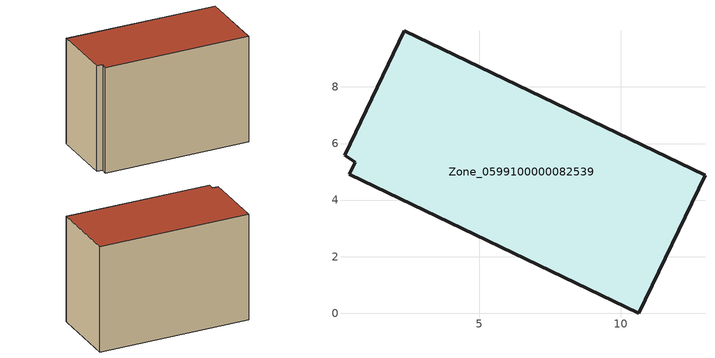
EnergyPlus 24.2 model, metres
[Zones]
Zone_0599100000082539
 floor ground (C_G): 0.4,4.92 0.62,5.33 0.23,5.59 2.35,9.99 12.98,4.88 10.63,0 z4.81
 wall outside (C_F): 10.63,0 12.98,4.88 2.35,9.99 0.23,5.59 0.62,5.33 0.4,4.92 10.63,0 z4.81:13.17
 roof outside (C_R): 0.62,5.33 0.4,4.92 10.63,0 12.98,4.88 2.35,9.99 0.23,5.59 z13.17
[BUILDING]
Pand.0599100000082539: North Axis=0; Terrain=City; Loads Convergence Tolerance Value=0.04; Temperature Convergence Tolerance Value=0.4; Solar Distribution=FullExterior; Maximum Number of Warmup Days=25; Minimum Number of Warmup Days=1
[Site:Location]
Rotterdam.The.Hague.AP_ZH_NLD Design_Conditions: Latitude=51.96; Longitude=4.45; Time Zone=1; Elevation=-4.5
[SITE:GROUNDTEMPERATURE:BUILDINGSURFACE]
18, 18, 18, 18, 18, 18, 18, 18, 18, 18, 18, 18
[MATERIAL] Thermal Absorptance=0.9; Solar Absorptance=0.7; Visible Absorptance=0.7
Name | Roughness | Thickness | Conductivity | Density | Specific Heat
G.TI.1992-2005 | MediumSmooth | 0.15 | 0.06 | 540 | 1210
F.TI.1992-2005 | Rough | 0.3 | 0.12 | 1920 | 840
R.TI.1992-2005 | MediumRough | 0.2 | 0.08 | 1500 | 1000
[CONSTRUCTION]
C_G: G.TI.1992-2005
C_F: F.TI.1992-2005
C_R: R.TI.1992-2005
[ZONE]
Zone_0599100000082539: Type=1; Multiplier=1; Ceiling Height=Autocalculate; Volume=Autocalculate; Floor Area=autocalculate; Part of Total Floor Area=Yes
[ZONEINFILTRATION:DESIGNFLOWRATE]
Infil_Zone_0599100000082539: Zone or ZoneList or Space or SpaceList=Zone_0599100000082539; Schedule=AlwaysOn; Design Flow Rate Calculation Method=Flow/Area; Flow Rate per Floor Area=0.0015; Constant Term Coefficient=1; Temperature Term Coefficient=0; Velocity Term Coefficient=0; Velocity Squared Term Coefficient=0
[HVACTEMPLATE:ZONE:IDEALLOADSAIRSYSTEM]
Zone_0599100000082539: Maximum Heating Supply Air Temperature=50; Minimum Cooling Supply Air Temperature=13; Maximum Heating Supply Air Humidity Ratio=0.0156; Minimum Cooling Supply Air Humidity Ratio=0.0077; Heating Limit=NoLimit; Cooling Limit=NoLimit; Dehumidification Control Type=ConstantSensibleHeatRatio; Cooling Sensible Heat Ratio=0.7; Dehumidification Setpoint=60; Humidification Control Type=None; Humidification Setpoint=30; Outdoor Air Method=None; Outdoor Air Flow Rate per Person=0.00944; Outdoor Air Flow Rate per Zone Floor Area=0; Outdoor Air Flow Rate per Zone=0; Demand Controlled Ventilation Type=None; Outdoor Air Economizer Type=NoEconomizer; Heat Recovery Type=None; Sensible Heat Recovery Effectiveness=0.7; Latent Heat Recovery Effectiveness=0.65
[ZONECONTROL:THERMOSTAT]
ThermostatControl_Zone_0599100000082539: Zone or ZoneList=Zone_0599100000082539; Control Type Schedule=DualSetpointControlType; Control 1=Thermostat_Zone_0599100000082539; Temperature Difference Between Cutout And Setpoint=0
[THERMOSTATSETPOINT:DUALSETPOINT]
Thermostat_Zone_0599100000082539: Heating Setpoint Temperature Schedule=HeatingSetpoint_Zone_0599100000082539; Cooling Setpoint Temperature Schedule=CoolingSetpoint_Zone_0599100000082539
[SCHEDULE:COMPACT]
HeatingSetpoint_Zone_0599100000082539: Through: 12/31, For: AllDays, Until: 24:00, 21
CoolingSetpoint_Zone_0599100000082539: Through: 12/31, For: AllDays, Until: 24:00, 24
DualSetpointControlType: Through: 12/31, For: AllDays, Until: 24:00, 4
AlwaysOn: Through: 12/31, For: AllDays, Until: 24:00, 1
